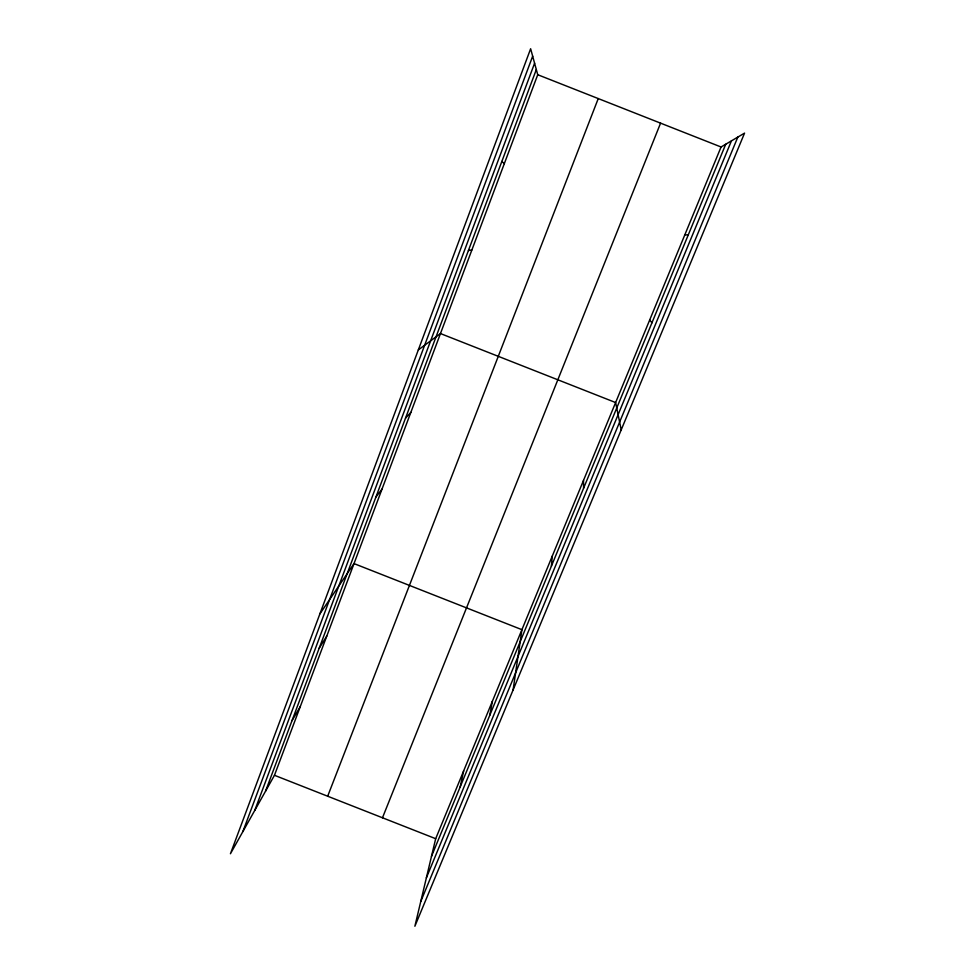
<?xml version="1.0" encoding="UTF-8"?>
<svg xmlns="http://www.w3.org/2000/svg" width="975" height="975" viewBox="0 0 975 975"><rect width="100%" height="100%" fill="white"/><g stroke="black" fill="none" stroke-linecap="round" stroke-linejoin="round"><path stroke-width="1.46" d="M551.411 566.122L552.277 556.103M513.106 689.91L521.918 629.679L354.01 563.599L319.885 613.884M489.755 715.321L492.387 701.257M460.212 786.825L463.649 770.908M435.679 838.695L414.875 926.25L744.559 133.112L721.061 146.993L435.679 838.695L274.462 775.296L230.441 853.747L530.632 48.75L537.737 74.722L274.462 775.296M242.873 831.59L532.667 56.184M254.78 810.359L534.592 63.241M265.566 791.127L536.323 69.554M327.673 796.222L598.248 98.572M382.48 817.781L660.575 123.155M431.474 856.379L725.729 144.239M426.38 877.829L731.445 140.863M420.749 901.534L737.831 137.085M292.012 720.671L300.263 706.631M319.191 648.217L326.771 636.09M375.923 497.031L382.017 489.072M405.539 418.104L410.828 412.425M418.312 349.928L440.468 333.56L615.627 402.553L621.209 429.853M468.427 250.514L471.912 249.892M684.84 234.804L688.253 234.951M537.737 74.722L721.061 146.993M501.832 161.472L504.319 163.642M649.703 319.946L651.934 322.835M583.501 480.419L583.598 488.231"/></g></svg>
